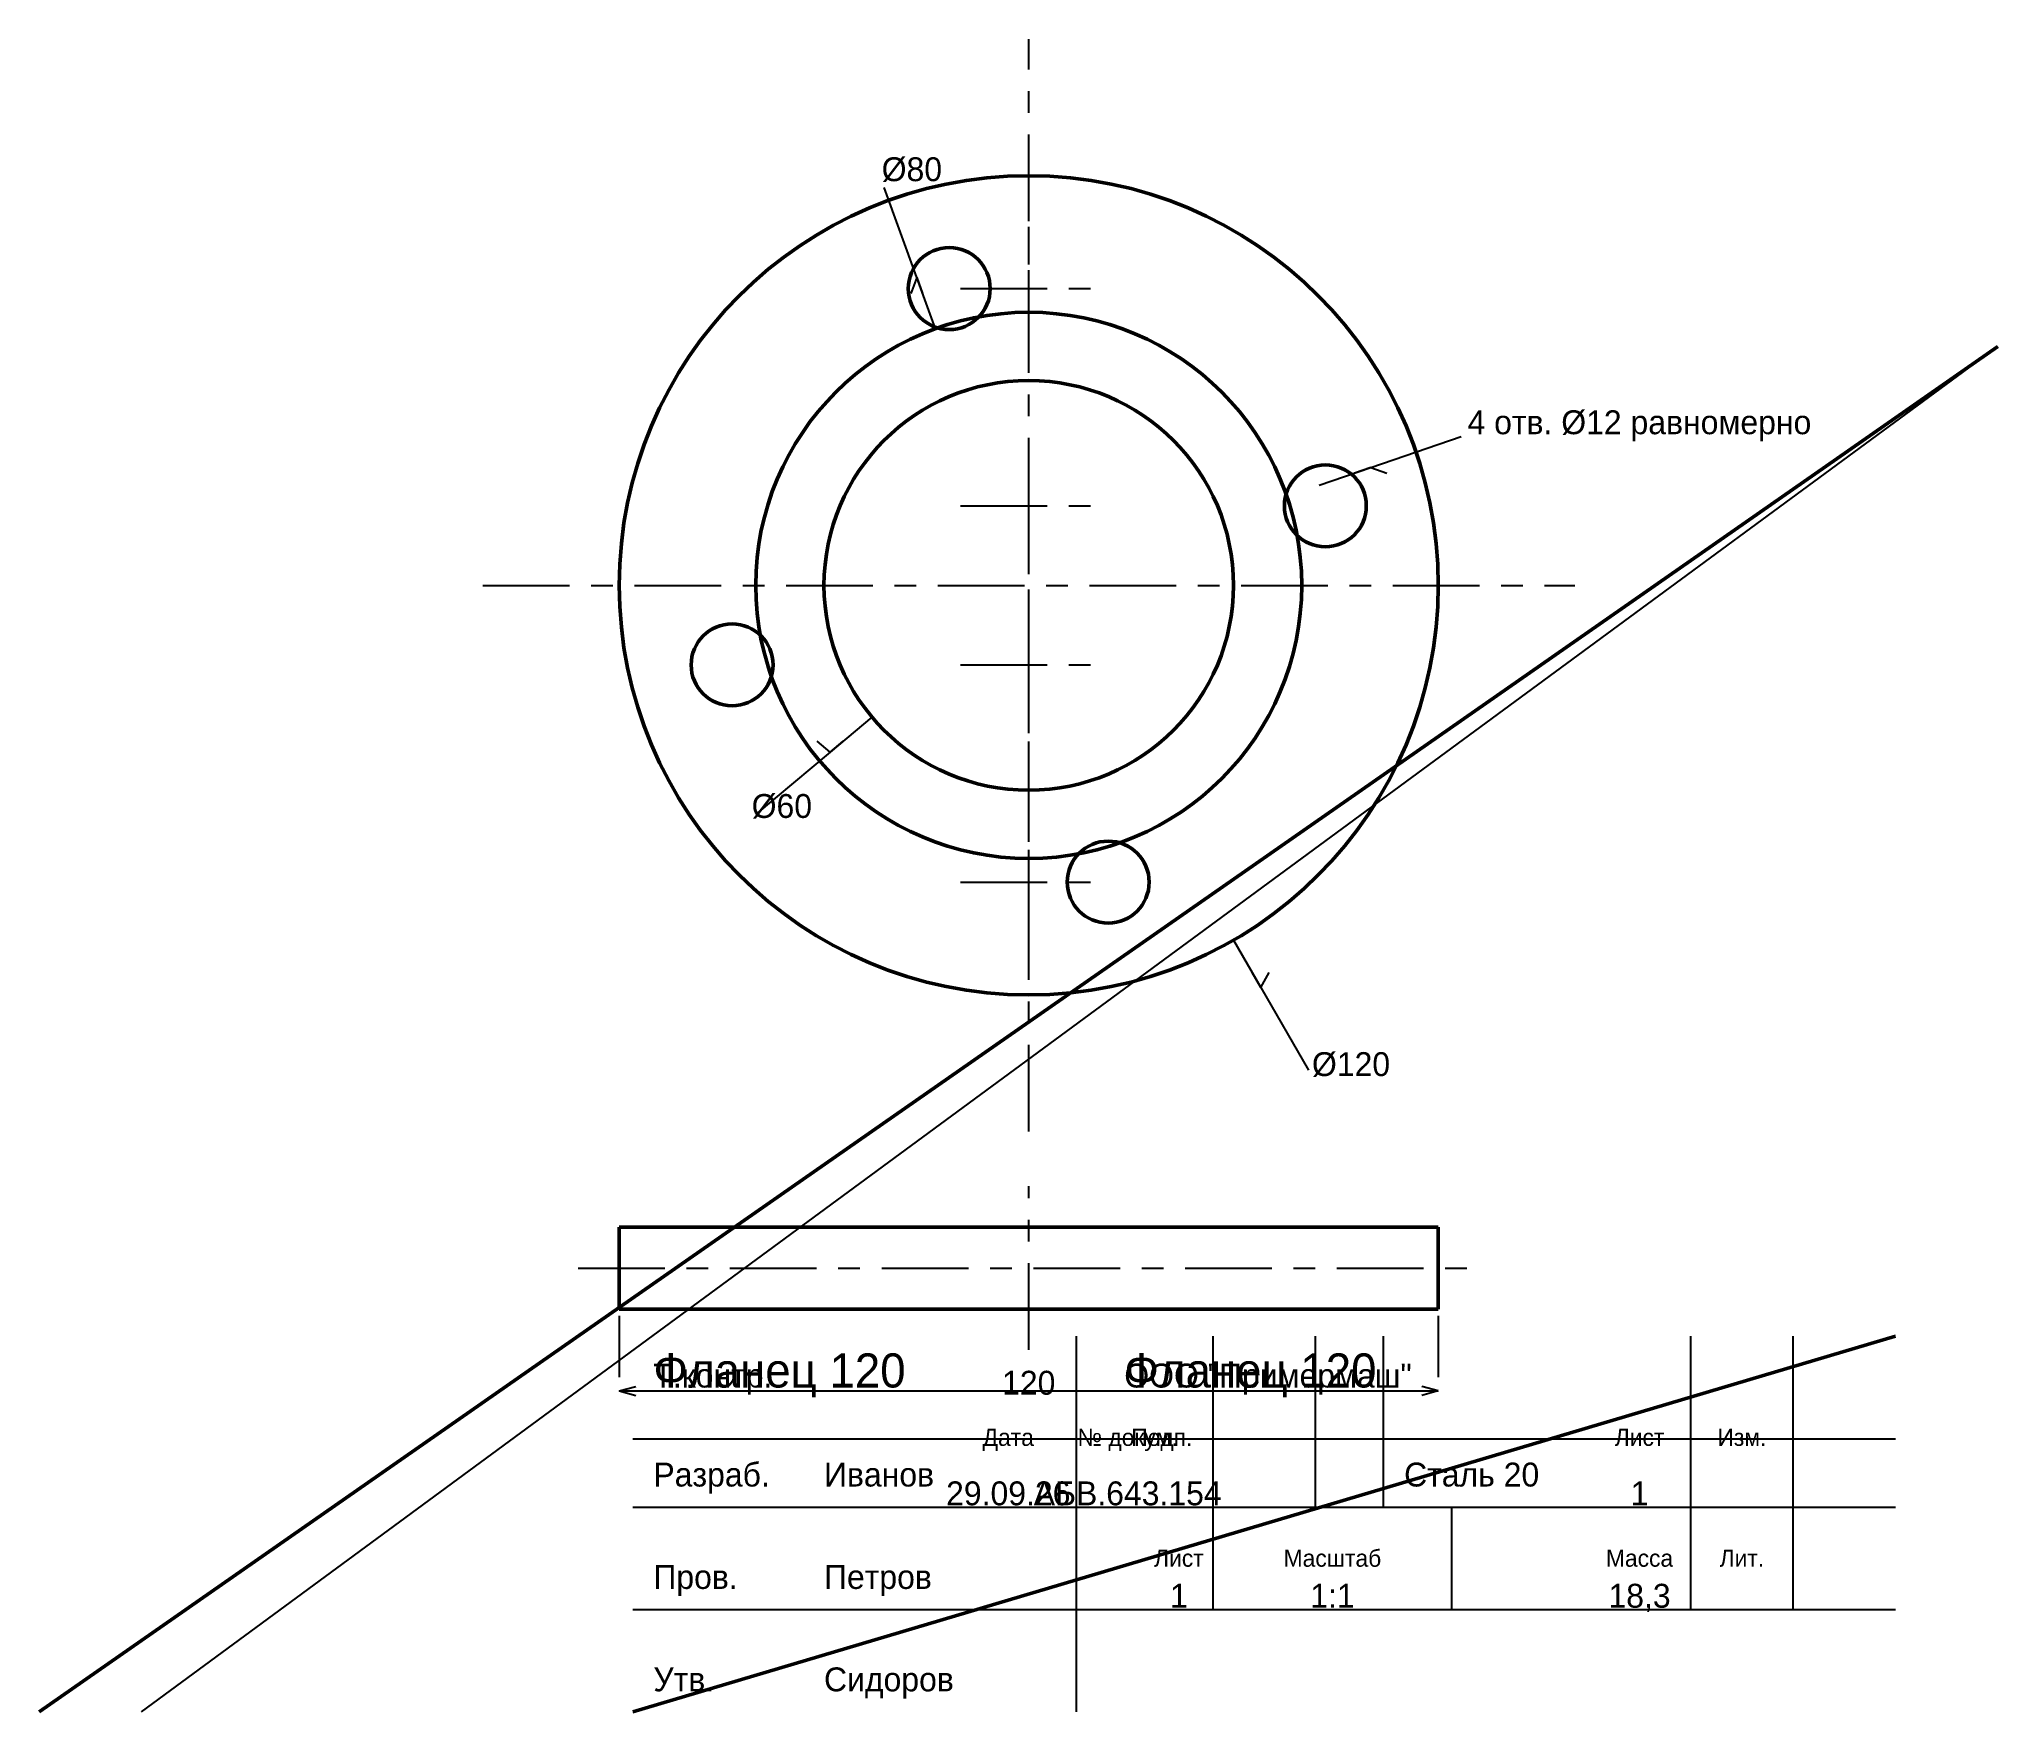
# Model space of a CAD drawing. Header units: millimetres. Extents: x 5 to 292, y 5 to 250.
import ezdxf
from ezdxf.enums import TextEntityAlignment as Align

# ---------------------------------------------------------------- set-up
doc = ezdxf.new("R2010")
doc.units = ezdxf.units.MM
doc.linetypes.add('CENTER', pattern=[22.225, 12.7, -3.175, 3.175, -3.175])
doc.linetypes.add('DASHED', pattern=[9, 6, -3])
for name, color, linetype, lineweight in [('AXIS', 7, 'CENTER', 25), ('DIMS', 7, 'CONTINUOUS', 25), ('MAIN', 7, 'CONTINUOUS', 50), ('TEXT', 7, 'CONTINUOUS', 25), ('THIN', 7, 'CONTINUOUS', 25)]:
    doc.layers.add(name, color=color, linetype=linetype, lineweight=lineweight)

msp = doc.modelspace()

# ---------------------------------------------------------------- linework, layer by layer
at = {"layer": 'AXIS', "linetype": 'CENTER', "lineweight": 25}
for p, q in [((150, 90), (150, 250)), ((150, 203.467), (150, 223.467)), ((140, 213.467), (160, 213.467)), ((150, 171.647), (150, 191.647)), ((140, 181.647), (160, 181.647)), ((70, 170), (230, 170)), ((150, 148.353), (150, 168.353)), ((140, 158.353), (160, 158.353)), ((150, 116.533), (150, 136.533)), ((140, 126.533), (160, 126.533)), ((150, 58), (150, 82)), ((84, 70), (216, 70))]:
    msp.add_line(p, q, dxfattribs=at)
at = {"layer": 'DIMS', "linetype": 'CONTINUOUS', "lineweight": 25}
for p, q in [((133.583, 215.105), (128.795, 228.261)), ((133.583, 215.105), (132.728, 212.756)), ((136.319, 207.588), (133.583, 215.105)), ((133.583, 215.105), (134.438, 212.756)), ((200.112, 187.255), (213.35, 191.813)), ((192.548, 184.651), (200.112, 187.255)), ((200.112, 187.255), (197.749, 186.441)), ((200.112, 187.255), (202.476, 186.441)), ((127.019, 150.716), (120.89, 145.574)), ((120.89, 145.574), (118.975, 147.181)), ((120.89, 145.574), (122.805, 147.181)), ((120.89, 145.574), (110.166, 136.575)), ((180, 118.038), (184, 111.11)), ((184, 111.11), (182.75, 113.275)), ((184, 111.11), (185.25, 113.275)), ((184, 111.11), (191, 98.986)), ((90, 63), (90, 54)), ((210, 63), (210, 54)), ((90, 52), (92.415, 52.647)), ((90, 52), (210, 52)), ((90, 52), (92.415, 51.353)), ((210, 52), (207.585, 52.647)), ((210, 52), (207.585, 51.353))]:
    msp.add_line(p, q, dxfattribs=at)
at = {"layer": 'MAIN', "linetype": 'CONTINUOUS', "lineweight": 50}
for p, q in [((5, 5), (292, 205)), ((90, 76), (210, 76)), ((90, 64), (90, 76)), ((210, 64), (210, 76)), ((90, 64), (210, 64)), ((92, 5), (277, 60))]:
    msp.add_line(p, q, dxfattribs=at)
for centre, radius in [((150, 170), 60), ((138.353, 213.467), 6), ((150, 170), 40), ((150, 170), 30), ((193.467, 181.647), 6), ((106.533, 158.353), 6), ((161.647, 126.533), 6)]:
    msp.add_circle(centre, radius, dxfattribs=at)
at = {"layer": 'THIN', "linetype": 'CONTINUOUS', "lineweight": 25}
for p, q in [((20, 5), (292, 205)), ((157, 5), (157, 60)), ((177, 35), (177, 60)), ((192, 35), (192, 60)), ((202, 35), (202, 60)), ((247, 35), (247, 60)), ((262, 35), (262, 60)), ((92, 45), (277, 45)), ((92, 35), (277, 35)), ((177, 20), (177, 35)), ((212, 20), (212, 35)), ((247, 20), (247, 35)), ((262, 20), (262, 35)), ((92, 20), (277, 20))]:
    msp.add_line(p, q, dxfattribs=at)
at = {"layer": 'THIN', "linetype": 'DASHED', "lineweight": 25}
for p, q in [((90, 64), (100, 64)), ((200, 64), (210, 64))]:
    msp.add_line(p, q, dxfattribs=at)

# ---------------------------------------------------------------- texts
at = {"layer": 'DIMS', "linetype": 'CONTINUOUS', "lineweight": 25}
for s, p in [('%%c80', (128.453, 229.201)), ('4 отв. %%c12 равномерно', (214.295, 192.139)), ('%%c60', (109.4, 135.932)), ('%%c120', (191.5, 98.12))]:
    msp.add_text(s, height=3.5, dxfattribs=at).set_placement(p)
msp.add_text('120', height=3.5, dxfattribs=at).set_placement((150, 53.2), align=Align.MIDDLE_CENTER)
at = {"layer": 'TEXT', "linetype": 'CONTINUOUS', "lineweight": 25}
for s, height, p in [('Фланец 120', 5, (95, 52.5)), ('Фланец 120', 5, (164, 52.5)), ('Т.контр.', 3.5, (95, 52.5)), ('ООО "Примермаш"', 3.5, (164, 52.5)), ('Разраб.', 3.5, (95, 38)), ('Иванов', 3.5, (120, 38)), ('Сталь 20', 3.5, (205, 38)), ('Пров.', 3.5, (95, 23)), ('Петров', 3.5, (120, 23)), ('Утв.', 3.5, (95, 8)), ('Сидоров', 3.5, (120, 8))]:
    msp.add_text(s, height=height, dxfattribs=at).set_placement(p)
for s, height, p in [('Дата', 2.5, (147, 45.2)), ('№ докум.', 2.5, (164.5, 45.2)), ('Подп.', 2.5, (169.5, 45.2)), ('Лист', 2.5, (239.5, 45.2)), ('Изм.', 2.5, (254.5, 45.2)), ('29.09.26', 3.5, (147, 37)), ('АБВ.643.154', 3.5, (164.5, 37)), ('1', 3.5, (239.5, 37)), ('Лист', 2.5, (172, 27.5)), ('Масштаб', 2.5, (194.5, 27.5)), ('Масса', 2.5, (239.5, 27.5)), ('Лит.', 2.5, (254.5, 27.5)), ('1', 3.5, (172, 22)), ('1:1', 3.5, (194.5, 22)), ('18,3', 3.5, (239.5, 22))]:
    msp.add_text(s, height=height, dxfattribs=at).set_placement(p, align=Align.MIDDLE_CENTER)

doc.saveas('drawing.dxf')
